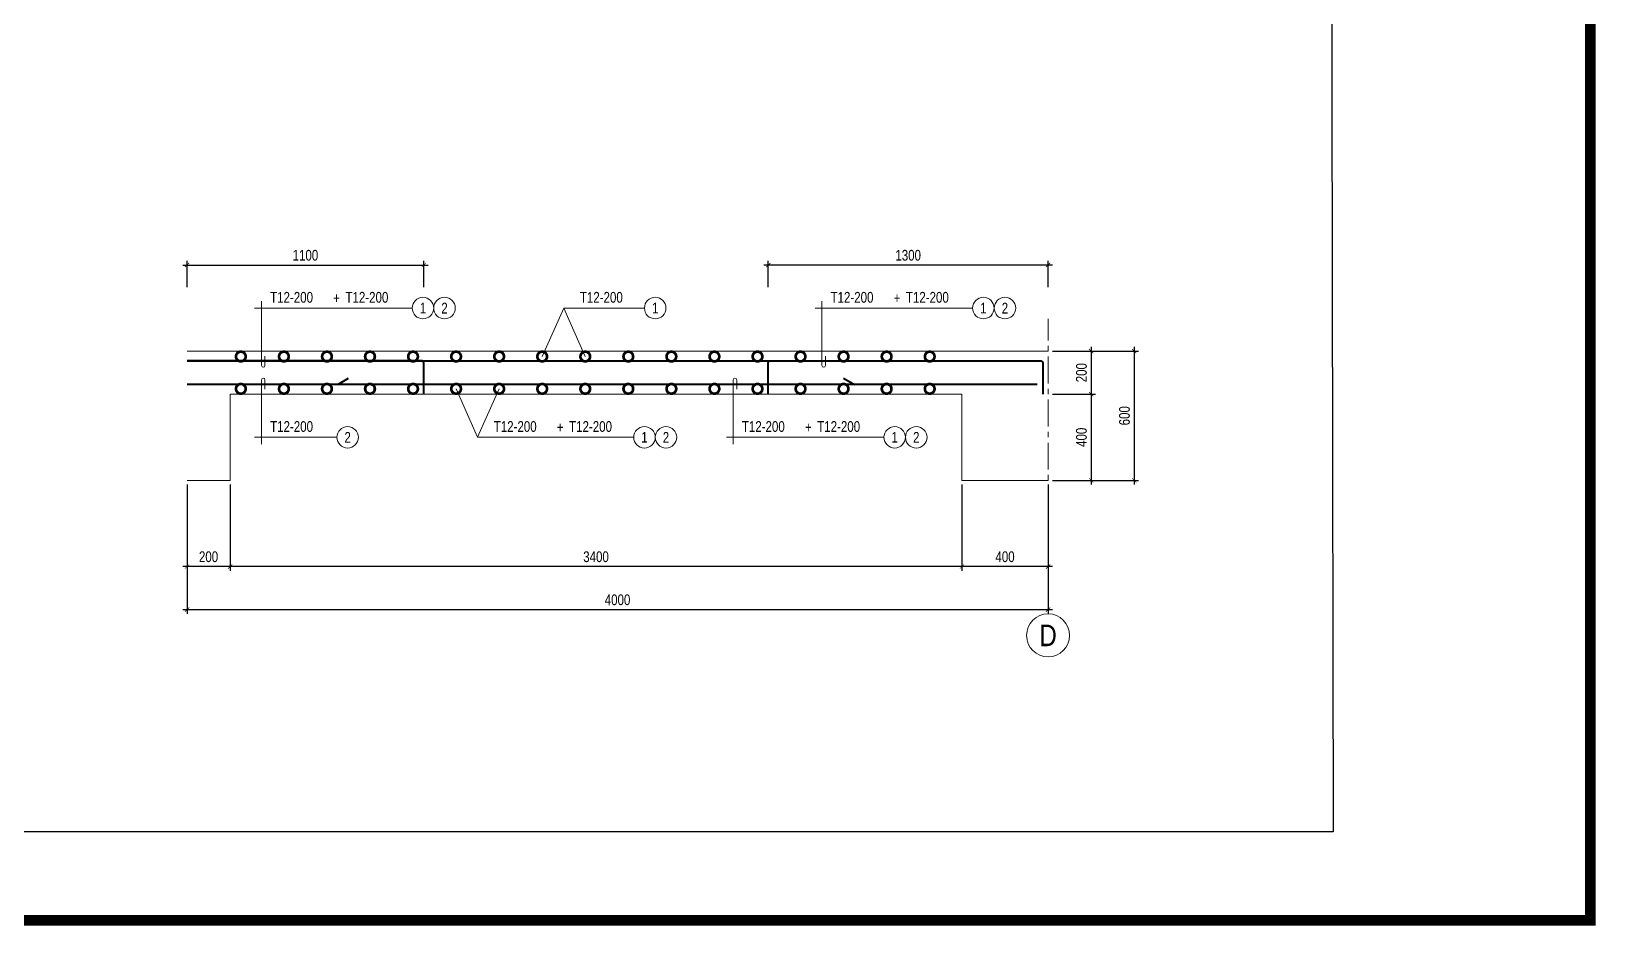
# Model space of a CAD drawing. Header units: millimetres. Extents: x 925681 to 1410834, y 71669 to 296428.
# Drawn here: x 1323809 to 1331076, y 119860 to 124013 of the extents above; entities that cross this region are included whole.
import ezdxf
from ezdxf.enums import TextEntityAlignment as Align

# ---------------------------------------------------------------- set-up
doc = ezdxf.new("R2010")
doc.units = ezdxf.units.MM
doc.header["$LTSCALE"] = 100
doc.linetypes.add('CENTER', pattern=[2, 1.25, -0.25, 0.25, -0.25])
for name, color, linetype, lineweight in [('Ap0101_grid', 145, 'CENTER', 18), ('Ap0102_dim', 145, 'Continuous', 25), ('Ap0104_leader', 145, 'Continuous', 25), ('Ap0310_PSS', 130, 'Continuous', 18), ('Ap0314_Kh', 253, 'Continuous', 15), ('Ap0402_Reinf.S', 6, 'Continuous', 35), ('Ap0404_Reinf.slab', 5, 'Continuous', 40), ('Ap0405_Reinf.slab bot', 201, 'Continuous', 40), ('Ap0406_RT_Slab', 71, 'Continuous', 20)]:
    doc.layers.add(name, color=color, linetype=linetype, lineweight=lineweight)
doc.styles.add('Ap_vn_vni.shx', font='vn_vni.shx', dxfattribs={"width": 0.8})
doc.styles.add('Ap_Vni-helve', font='', dxfattribs={"width": 0.8, "height": 1})
doc.styles.add('Text Chuan', font='1.shx', dxfattribs={"width": 0.8})
doc.styles.get('Ap_Vni-helve').set_extended_font_data('VNI-Helve')
doc.dimstyles.new('Ap_Model', dxfattribs={"dimscale": 100, "dimtxt": 2.5, "dimasz": 1, "dimexe": 1, "dimexo": 1, "dimgap": 1, "dimtad": 1, "dimdec": 0, "dimzin": 3, "dimdsep": 46, "dimtxsty": 'Ap_vn_vni.shx', "dimblk": 'ARCHTICK', "dimcen": 1, "dimdle": 1, "dimclrd": 256, "dimclre": 256, "dimclrt": 7, "dimazin": 2, "dimtfac": 100, "dimtdec": 0, "dimtix": 1, "dimtmove": 2, "dimatfit": 2, "dimldrblk": 'OPEN30', "dimfxl": 1, "dimtolj": 1, "dimtzin": 0, "dimlwd": -1, "dimlwe": -1, "dimarcsym": 0})

# ---------------------------------------------------------------- blocks, each defined once
blk = doc.blocks.new('_ArchTick')
at = {"color": 0, "linetype": 'ByBlock', "const_width": 0.15}
blk.add_lwpolyline([(-0.5, -0.5), (0.5, 0.5)], dxfattribs=at)
blk = doc.blocks.new('*D795')
at = {"layer": 'Ap0102_dim', "transparency": 16777216}
for p, q in [((4020, -200), (4220, -200)), ((4200, -180), (4200, -620)), ((4020, -600), (4220, -600))]:
    blk.add_line(p, q, dxfattribs=at)
at = {"layer": 'Defpoints', "color": 0, "transparency": 16777216}
for p in [(4000, -200), (4000, -600), (4200, -600)]:
    blk.add_point(p, dxfattribs=at)
at = {"layer": 'Ap0102_dim', "transparency": 16777216, "xscale": 20, "yscale": 20, "zscale": 20}
for p, rotation in [((4200, -200), 90), ((4200, -600), 270)]:
    blk.add_blockref('_ArchTick', p, dxfattribs=dict(at, rotation=rotation))
at = {"layer": 'Ap0102_dim', "color": 7, "transparency": 16777216, "insert": (4155, -400), "char_height": 50, "attachment_point": 5, "rotation": 90, "style": 'Ap_vn_vni.shx'}
blk.add_mtext('\\A1;400', dxfattribs=at)
blk = doc.blocks.new('_Open30')
for p, q in [((-1, 0.27), (0, 0)), ((0, 0), (-1, -0.27)), ((0, 0), (-1, 0))]:
    blk.add_line(p, q)
blk = doc.blocks.new('*D796')
at = {"layer": 'Ap0102_dim', "transparency": 16777216}
for p, q in [((4020, 0), (4420, 0)), ((4400, 20), (4400, -620)), ((4020, -600), (4420, -600))]:
    blk.add_line(p, q, dxfattribs=at)
at = {"layer": 'Defpoints', "color": 0, "transparency": 16777216}
for p in [(4000, 0), (4000, -600), (4400, -600)]:
    blk.add_point(p, dxfattribs=at)
at = {"layer": 'Ap0102_dim', "transparency": 16777216, "xscale": 20, "yscale": 20, "zscale": 20}
for p, rotation in [((4400, 0), 90), ((4400, -600), 270)]:
    blk.add_blockref('_ArchTick', p, dxfattribs=dict(at, rotation=rotation))
at = {"layer": 'Ap0102_dim', "color": 7, "transparency": 16777216, "insert": (4355, -300), "char_height": 50, "attachment_point": 5, "rotation": 90, "style": 'Ap_vn_vni.shx'}
blk.add_mtext('\\A1;600', dxfattribs=at)
blk = doc.blocks.new('*D797')
at = {"layer": 'Ap0102_dim', "transparency": 16777216}
for p, q in [((4020, 0), (4220, 0)), ((4200, 20), (4200, -220)), ((4020, -200), (4220, -200))]:
    blk.add_line(p, q, dxfattribs=at)
at = {"layer": 'Defpoints', "color": 0, "transparency": 16777216}
for p in [(4000, 0), (4000, -200), (4200, -200)]:
    blk.add_point(p, dxfattribs=at)
at = {"layer": 'Ap0102_dim', "transparency": 16777216, "xscale": 20, "yscale": 20, "zscale": 20}
for p, rotation in [((4200, 0), 90), ((4200, -200), 270)]:
    blk.add_blockref('_ArchTick', p, dxfattribs=dict(at, rotation=rotation))
at = {"layer": 'Ap0102_dim', "color": 7, "transparency": 16777216, "insert": (4155, -100), "char_height": 50, "attachment_point": 5, "rotation": 90, "style": 'Ap_vn_vni.shx'}
blk.add_mtext('\\A1;200', dxfattribs=at)
blk = doc.blocks.new('*D798')
at = {"layer": 'Ap0102_dim', "transparency": 16777216}
for p, q in [((3600, -620), (3600, -1020)), ((4000, -620), (4000, -1020)), ((4020, -1000), (3580, -1000))]:
    blk.add_line(p, q, dxfattribs=at)
at = {"layer": 'Defpoints', "color": 0, "transparency": 16777216}
for p in [(3600, -600), (4000, -600), (3600, -1000)]:
    blk.add_point(p, dxfattribs=at)
at = {"layer": 'Ap0102_dim', "transparency": 16777216, "xscale": 20, "yscale": 20, "zscale": 20, "rotation": 180}
blk.add_blockref('_ArchTick', (3600, -1000), dxfattribs=at)
at = {"layer": 'Ap0102_dim', "transparency": 16777216, "xscale": 20, "yscale": 20, "zscale": 20}
blk.add_blockref('_ArchTick', (4000, -1000), dxfattribs=at)
at = {"layer": 'Ap0102_dim', "color": 7, "transparency": 16777216, "insert": (3800, -955), "char_height": 50, "attachment_point": 5, "style": 'Ap_vn_vni.shx'}
blk.add_mtext('\\A1;400', dxfattribs=at)
blk = doc.blocks.new('*D799')
at = {"layer": 'Ap0102_dim', "transparency": 16777216}
for p, q in [((200, -620), (200, -1020)), ((3600, -620), (3600, -1020)), ((3620, -1000), (180, -1000))]:
    blk.add_line(p, q, dxfattribs=at)
at = {"layer": 'Defpoints', "color": 0, "transparency": 16777216}
for p in [(200, -600), (3600, -600), (200, -1000)]:
    blk.add_point(p, dxfattribs=at)
at = {"layer": 'Ap0102_dim', "transparency": 16777216, "xscale": 20, "yscale": 20, "zscale": 20, "rotation": 180}
blk.add_blockref('_ArchTick', (200, -1000), dxfattribs=at)
at = {"layer": 'Ap0102_dim', "transparency": 16777216, "xscale": 20, "yscale": 20, "zscale": 20}
blk.add_blockref('_ArchTick', (3600, -1000), dxfattribs=at)
at = {"layer": 'Ap0102_dim', "color": 7, "transparency": 16777216, "insert": (1900, -955), "char_height": 50, "attachment_point": 5, "style": 'Ap_vn_vni.shx'}
blk.add_mtext('\\A1;3400', dxfattribs=at)
blk = doc.blocks.new('*D800')
at = {"layer": 'Ap0102_dim', "transparency": 16777216}
for p, q in [((0, -620), (0, -1020)), ((200, -620), (200, -1020)), ((220, -1000), (-20, -1000))]:
    blk.add_line(p, q, dxfattribs=at)
at = {"layer": 'Defpoints', "color": 0, "transparency": 16777216}
for p in [(0, -600), (200, -600), (0, -1000)]:
    blk.add_point(p, dxfattribs=at)
at = {"layer": 'Ap0102_dim', "transparency": 16777216, "xscale": 20, "yscale": 20, "zscale": 20, "rotation": 180}
blk.add_blockref('_ArchTick', (0, -1000), dxfattribs=at)
at = {"layer": 'Ap0102_dim', "transparency": 16777216, "xscale": 20, "yscale": 20, "zscale": 20}
blk.add_blockref('_ArchTick', (200, -1000), dxfattribs=at)
at = {"layer": 'Ap0102_dim', "color": 7, "transparency": 16777216, "insert": (100, -955), "char_height": 50, "attachment_point": 5, "style": 'Ap_vn_vni.shx'}
blk.add_mtext('\\A1;200', dxfattribs=at)
blk = doc.blocks.new('*D801')
at = {"layer": 'Ap0102_dim', "transparency": 16777216}
for p, q in [((0, -620), (0, -1220)), ((4000, -620), (4000, -1220)), ((-20, -1200), (4020, -1200))]:
    blk.add_line(p, q, dxfattribs=at)
at = {"layer": 'Defpoints', "color": 0, "transparency": 16777216}
for p in [(0, -600), (4000, -600), (4000, -1200)]:
    blk.add_point(p, dxfattribs=at)
at = {"layer": 'Ap0102_dim', "transparency": 16777216, "xscale": 20, "yscale": 20, "zscale": 20, "rotation": 180}
blk.add_blockref('_ArchTick', (0, -1200), dxfattribs=at)
at = {"layer": 'Ap0102_dim', "transparency": 16777216, "xscale": 20, "yscale": 20, "zscale": 20}
blk.add_blockref('_ArchTick', (4000, -1200), dxfattribs=at)
at = {"layer": 'Ap0102_dim', "color": 7, "transparency": 16777216, "insert": (2000, -1155), "char_height": 50, "attachment_point": 5, "style": 'Ap_vn_vni.shx'}
blk.add_mtext('\\A1;4000', dxfattribs=at)
blk = doc.blocks.new('*D802')
at = {"layer": 'Ap0102_dim', "transparency": 16777216}
for p, q in [((4020, 400), (2680, 400)), ((2700, 296.7), (2700, 420)), ((4000, 296.7), (4000, 420))]:
    blk.add_line(p, q, dxfattribs=at)
at = {"layer": 'Defpoints', "color": 0, "transparency": 16777216}
for p in [(2700, 400), (2700, 276.7), (4000, 276.7)]:
    blk.add_point(p, dxfattribs=at)
at = {"layer": 'Ap0102_dim', "transparency": 16777216, "xscale": 20, "yscale": 20, "zscale": 20, "rotation": 180}
blk.add_blockref('_ArchTick', (2700, 400), dxfattribs=at)
at = {"layer": 'Ap0102_dim', "transparency": 16777216, "xscale": 20, "yscale": 20, "zscale": 20}
blk.add_blockref('_ArchTick', (4000, 400), dxfattribs=at)
at = {"layer": 'Ap0102_dim', "color": 7, "transparency": 16777216, "insert": (3350, 445), "char_height": 50, "attachment_point": 5, "style": 'Ap_vn_vni.shx'}
blk.add_mtext('\\A1;1300', dxfattribs=at)
blk = doc.blocks.new('*D803')
at = {"layer": 'Ap0102_dim', "transparency": 16777216}
for p, q in [((-20, 400), (1120, 400)), ((0, 296.7), (0, 420)), ((1100, 296.7), (1100, 420))]:
    blk.add_line(p, q, dxfattribs=at)
at = {"layer": 'Defpoints', "color": 0, "transparency": 16777216}
for p in [(1100, 400), (0, 276.7), (1100, 276.7)]:
    blk.add_point(p, dxfattribs=at)
at = {"layer": 'Ap0102_dim', "transparency": 16777216, "xscale": 20, "yscale": 20, "zscale": 20, "rotation": 180}
blk.add_blockref('_ArchTick', (0, 400), dxfattribs=at)
at = {"layer": 'Ap0102_dim', "transparency": 16777216, "xscale": 20, "yscale": 20, "zscale": 20}
blk.add_blockref('_ArchTick', (1100, 400), dxfattribs=at)
at = {"layer": 'Ap0102_dim', "color": 7, "transparency": 16777216, "insert": (550, 445), "char_height": 50, "attachment_point": 5, "style": 'Ap_vn_vni.shx'}
blk.add_mtext('\\A1;1100', dxfattribs=at)
blk = doc.blocks.new('*U699')
at = {"layer": 'Ap0104_leader', "lineweight": 13}
blk.add_line((-48, -225), (334, -225), dxfattribs=at)
blk.add_lwpolyline([(0, -1.6), (0, 41.6, 1), (-16, 41.6), (-16, -257)], format="xyb", dxfattribs=at)
at = {"layer": 'Ap0314_Kh', "color": 145}
blk.add_circle((384, -225), 50, dxfattribs=at)
at = {"layer": 'Ap0314_Kh', "color": 141, "style": 'Text Chuan', "width": 0.8}
blk.add_attdef('1', text='', height=50, rotation=360, dxfattribs=at).set_placement((384, -225), align=Align.MIDDLE)
at = {"layer": 'Ap0406_RT_Slab', "style": 'Ap_vn_vni.shx', "width": 0.8}
blk.add_attdef('T10', (24, -200), '', height=50, dxfattribs=at)
blk = doc.blocks.new('*U717')
at = {"layer": 'Ap0104_leader', "lineweight": 13}
for points in [[(-50, -470), (50, -245), (425, -245)], [(150, -470), (50, -245), (425, -245)]]:
    blk.add_lwpolyline(points, dxfattribs=at)
at = {"layer": 'Ap0314_Kh', "color": 145}
blk.add_circle((475, -245), 50, dxfattribs=at)
at = {"layer": 'Ap0314_Kh', "color": 141, "style": 'Text Chuan', "width": 0.8}
blk.add_attdef('1', text='', height=50, rotation=360, dxfattribs=at).set_placement((475, -245), align=Align.MIDDLE)
at = {"layer": 'Ap0406_RT_Slab', "style": 'Ap_vn_vni.shx', "width": 0.8}
blk.add_attdef('T10', (125, -220), '', height=50, dxfattribs=at)
blk = doc.blocks.new('*U715')
at = {"layer": 'Ap0104_leader', "lineweight": 13}
blk.add_line((-32, 0), (700, 0), dxfattribs=at)
blk.add_lwpolyline([(16, -223.4), (16, -266.6, -1), (0, -266.6), (0, 32)], format="xyb", dxfattribs=at)
at = {"layer": 'Ap0314_Kh', "color": 145}
for centre in [(750, 0), (850, 0)]:
    blk.add_circle(centre, 50, dxfattribs=at)
at = {"layer": 'Ap0314_Kh', "color": 141, "style": 'Text Chuan', "width": 0.8}
for tag, p in [('1', (750, 0)), ('2', (850, 0))]:
    blk.add_attdef(tag, text='', height=50, rotation=360, dxfattribs=at).set_placement(p, align=Align.MIDDLE)
at = {"layer": 'Ap0406_RT_Slab', "style": 'Ap_vn_vni.shx', "width": 0.8}
for tag, p in [('T10', (40, 25)), ('T12', (390, 25))]:
    blk.add_attdef(tag, p, '', height=50, dxfattribs=at)
blk.add_attdef('+', text='', height=50, dxfattribs=at).set_placement((348.6, 47), align=Align.MIDDLE)
blk = doc.blocks.new('*U716')
at = {"layer": 'Ap0104_leader', "lineweight": 13}
for points in [[(-100, 225), (0, 0), (725, 0)], [(100, 225), (0, 0), (725, 0)]]:
    blk.add_lwpolyline(points, dxfattribs=at)
at = {"layer": 'Ap0314_Kh', "color": 145}
for centre in [(775, 0), (875, 0)]:
    blk.add_circle(centre, 50, dxfattribs=at)
at = {"layer": 'Ap0314_Kh', "color": 141, "style": 'Text Chuan', "width": 0.8}
for tag, p in [('1', (775, 0)), ('2', (875, 0))]:
    blk.add_attdef(tag, text='', height=50, rotation=360, dxfattribs=at).set_placement(p, align=Align.MIDDLE)
at = {"layer": 'Ap0406_RT_Slab', "style": 'Ap_vn_vni.shx', "width": 0.8}
for tag, p in [('T10', (75, 25)), ('T12', (425, 25))]:
    blk.add_attdef(tag, p, '', height=50, dxfattribs=at)
blk.add_attdef('+', text='', height=50, dxfattribs=at).set_placement((383.6, 47), align=Align.MIDDLE)
blk = doc.blocks.new('*U738')
at = {"layer": 'Ap0104_leader', "lineweight": 13}
blk.add_line((-32, 0), (700, 0), dxfattribs=at)
blk.add_lwpolyline([(16, 223.4), (16, 266.6, 1), (0, 266.6), (0, -32)], format="xyb", dxfattribs=at)
at = {"layer": 'Ap0314_Kh', "color": 145}
for centre in [(750, 0), (850, 0)]:
    blk.add_circle(centre, 50, dxfattribs=at)
at = {"layer": 'Ap0314_Kh', "color": 141, "style": 'Text Chuan', "width": 0.8}
for tag, p in [('1', (750, 0)), ('2', (850, 0))]:
    blk.add_attdef(tag, text='', height=50, rotation=360, dxfattribs=at).set_placement(p, align=Align.MIDDLE)
at = {"layer": 'Ap0406_RT_Slab', "style": 'Ap_vn_vni.shx', "width": 0.8}
for tag, p in [('T10', (40, 25)), ('T12', (390, 25))]:
    blk.add_attdef(tag, p, '', height=50, dxfattribs=at)
blk.add_attdef('+', text='', height=50, dxfattribs=at).set_placement((348.6, 47), align=Align.MIDDLE)
blk = doc.blocks.new('*U794')
at = {"layer": 'Ap0101_grid'}
blk.add_line((4000, -950), (4000, 150), dxfattribs=at)
at = {"layer": 'Ap0310_PSS'}
for p, q in [((4000, 0), (0, 0)), ((3600, -200), (200, -200)), ((200, -200), (200, -600)), ((3600, -200), (3600, -600)), ((200, -600), (0, -600)), ((4000, -600), (3600, -600))]:
    blk.add_line(p, q, dxfattribs=at)
at = {"layer": 'Ap0314_Kh'}
blk.add_circle((4000, -1320), 100, dxfattribs=at)
at = {"layer": 'Ap0402_Reinf.S', "const_width": 45}
for points in [[(243.75, -25, -1), (256.25, -25, -1)], [(443.75, -25, -1), (456.25, -25, -1)], [(643.75, -25, -1), (656.25, -25, -1)], [(843.75, -25, -1), (856.25, -25, -1)], [(1043.75, -25, -1), (1056.25, -25, -1)], [(1243.75, -25, -1), (1256.25, -25, -1)], [(1443.75, -25, -1), (1456.25, -25, -1)], [(1643.75, -25, -1), (1656.25, -25, -1)], [(1843.75, -25, -1), (1856.25, -25, -1)], [(2043.75, -25, -1), (2056.25, -25, -1)], [(2243.75, -25, -1), (2256.25, -25, -1)], [(2443.75, -25, -1), (2456.25, -25, -1)], [(2643.75, -25, -1), (2656.25, -25, -1)], [(2843.75, -25, -1), (2856.25, -25, -1)], [(3043.75, -25, -1), (3056.25, -25, -1)], [(3243.75, -25, -1), (3256.25, -25, -1)], [(3443.75, -25, -1), (3456.25, -25, -1)], [(243.75, -175, 1), (256.25, -175, 1)], [(443.75, -175, 1), (456.25, -175, 1)], [(643.75, -175, 1), (656.25, -175, 1)], [(843.75, -175, 1), (856.25, -175, 1)], [(1043.75, -175, 1), (1056.25, -175, 1)], [(1243.75, -175, 1), (1256.25, -175, 1)], [(1443.75, -175, 1), (1456.25, -175, 1)], [(1643.75, -175, 1), (1656.25, -175, 1)], [(1843.75, -175, 1), (1856.25, -175, 1)], [(2043.75, -175, 1), (2056.25, -175, 1)], [(2243.75, -175, 1), (2256.25, -175, 1)], [(2443.75, -175, 1), (2456.25, -175, 1)], [(2643.75, -175, 1), (2656.25, -175, 1)], [(2843.75, -175, 1), (2856.25, -175, 1)], [(3043.75, -175, 1), (3056.25, -175, 1)], [(3243.75, -175, 1), (3256.25, -175, 1)], [(3443.75, -175, 1), (3456.25, -175, 1)]]:
    blk.add_lwpolyline(points, format="xyb", close=True, dxfattribs=at)
at = {"layer": 'Ap0404_Reinf.slab'}
for points in [[(0, -45), (3965, -45, -0.4142136), (3975, -55), (3975, -200)], [(1100, -200), (1100, -55, 0.4142136), (1090, -45), (0, -45)], [(2700, -200), (2700, -55, -0.4142136), (2710, -45), (3965, -45, -0.4142136), (3975, -55), (3975, -200)]]:
    blk.add_lwpolyline(points, format="xyb", dxfattribs=at)
blk.add_lwpolyline([(3050, -125), (3100, -155), (700, -155), (750, -125)], dxfattribs=at)
at = {"layer": 'Ap0405_Reinf.slab bot'}
blk.add_line((3950, -155), (0, -155), dxfattribs=at)
at = {"layer": 'Ap0314_Kh', "style": 'Ap_Vni-helve', "width": 0.8}
blk.add_attdef('B', text='', height=100, dxfattribs=at).set_placement((4000, -1320), align=Align.MIDDLE)
at = {"layer": 'Ap0102_dim'}
for base, p1, p2, picture, middle in [((1100, 400), (0, 276.69), (1100, 276.69), '*D803', (550, 445)), ((4000, -1200), (0, -600), (4000, -600), '*D801', (2000, -1155))]:
    dim = blk.add_linear_dim(base=base, p1=p1, p2=p2, dimstyle='Ap_Model', override={"dimscale": 20}, dxfattribs=at)
    dim.commit()
    dim.dimension.update_dxf_attribs({"geometry": picture, "text_midpoint": middle})
for base, p1, p2, angle, picture, middle in [((2700, 400), (4000, 276.69), (2700, 276.69), 180, '*D802', (3350, 445)), ((4400, -600), (4000, 0), (4000, -600), 90, '*D796', (4355, -300)), ((4200, -200), (4000, 0), (4000, -200), 90, '*D797', (4155, -100)), ((4200, -600), (4000, -200), (4000, -600), 90, '*D795', (4155, -400)), ((0, -1000), (200, -600), (0, -600), 180, '*D800', (100, -955)), ((200, -1000), (3600, -600), (200, -600), 180, '*D799', (1900, -955)), ((3600, -1000), (4000, -600), (3600, -600), 180, '*D798', (3800, -955))]:
    dim = blk.add_linear_dim(base=base, p1=p1, p2=p2, angle=angle, dimstyle='Ap_Model', override={"dimscale": 20}, dxfattribs=at)
    dim.commit()
    dim.dimension.update_dxf_attribs({"geometry": picture, "text_midpoint": middle})

msp = doc.modelspace()

# ---------------------------------------------------------------- linework, layer by layer
at = {"color": 1}
msp.add_lwpolyline([(1301499.3, 138414.8), (1329824.5, 138414.8), (1329856.1, 120296), (1301530.9, 120296)], close=True, dxfattribs=at)
at = {"layer": 'Defpoints', "const_width": 50}
msp.add_lwpolyline([(1227014.9, 158084.2), (1331051, 158084.2), (1331051, 119885), (1227014.9, 119885)], close=True, dxfattribs=at)

# ---------------------------------------------------------------- block references
for name, p, values in [('*U794', (1324532.1, 122528.1), {'B': 'D'}), ('*U715', (1324878.2, 122728.1), {'+': '+', 'T10': 'T12-200', 'T12': 'T12-200', '2': '2', '1': '1'}), ('*U717', (1326232.1, 122973.1), {'T10': 'T12-200', '1': '1'}), ('*U715', (1327481.6, 122728.1), {'+': '+', 'T10': 'T12-200', 'T12': 'T12-200', '2': '2', '1': '1'}), ('*U699', (1324894.2, 122353.1), {'T10': 'T12-200', '1': '2'}), ('*U738', (1327069.6, 122128.1), {'+': '+', 'T10': 'T12-200', 'T12': 'T12-200', '2': '2', '1': '1'}), ('*U716', (1325882.1, 122128.1), {'+': '+', '1': '1', 'T10': 'T12-200', 'T12': 'T12-200', '2': '2'})]:
    msp.add_blockref(name, p).add_auto_attribs(values)

doc.saveas('drawing.dxf')
